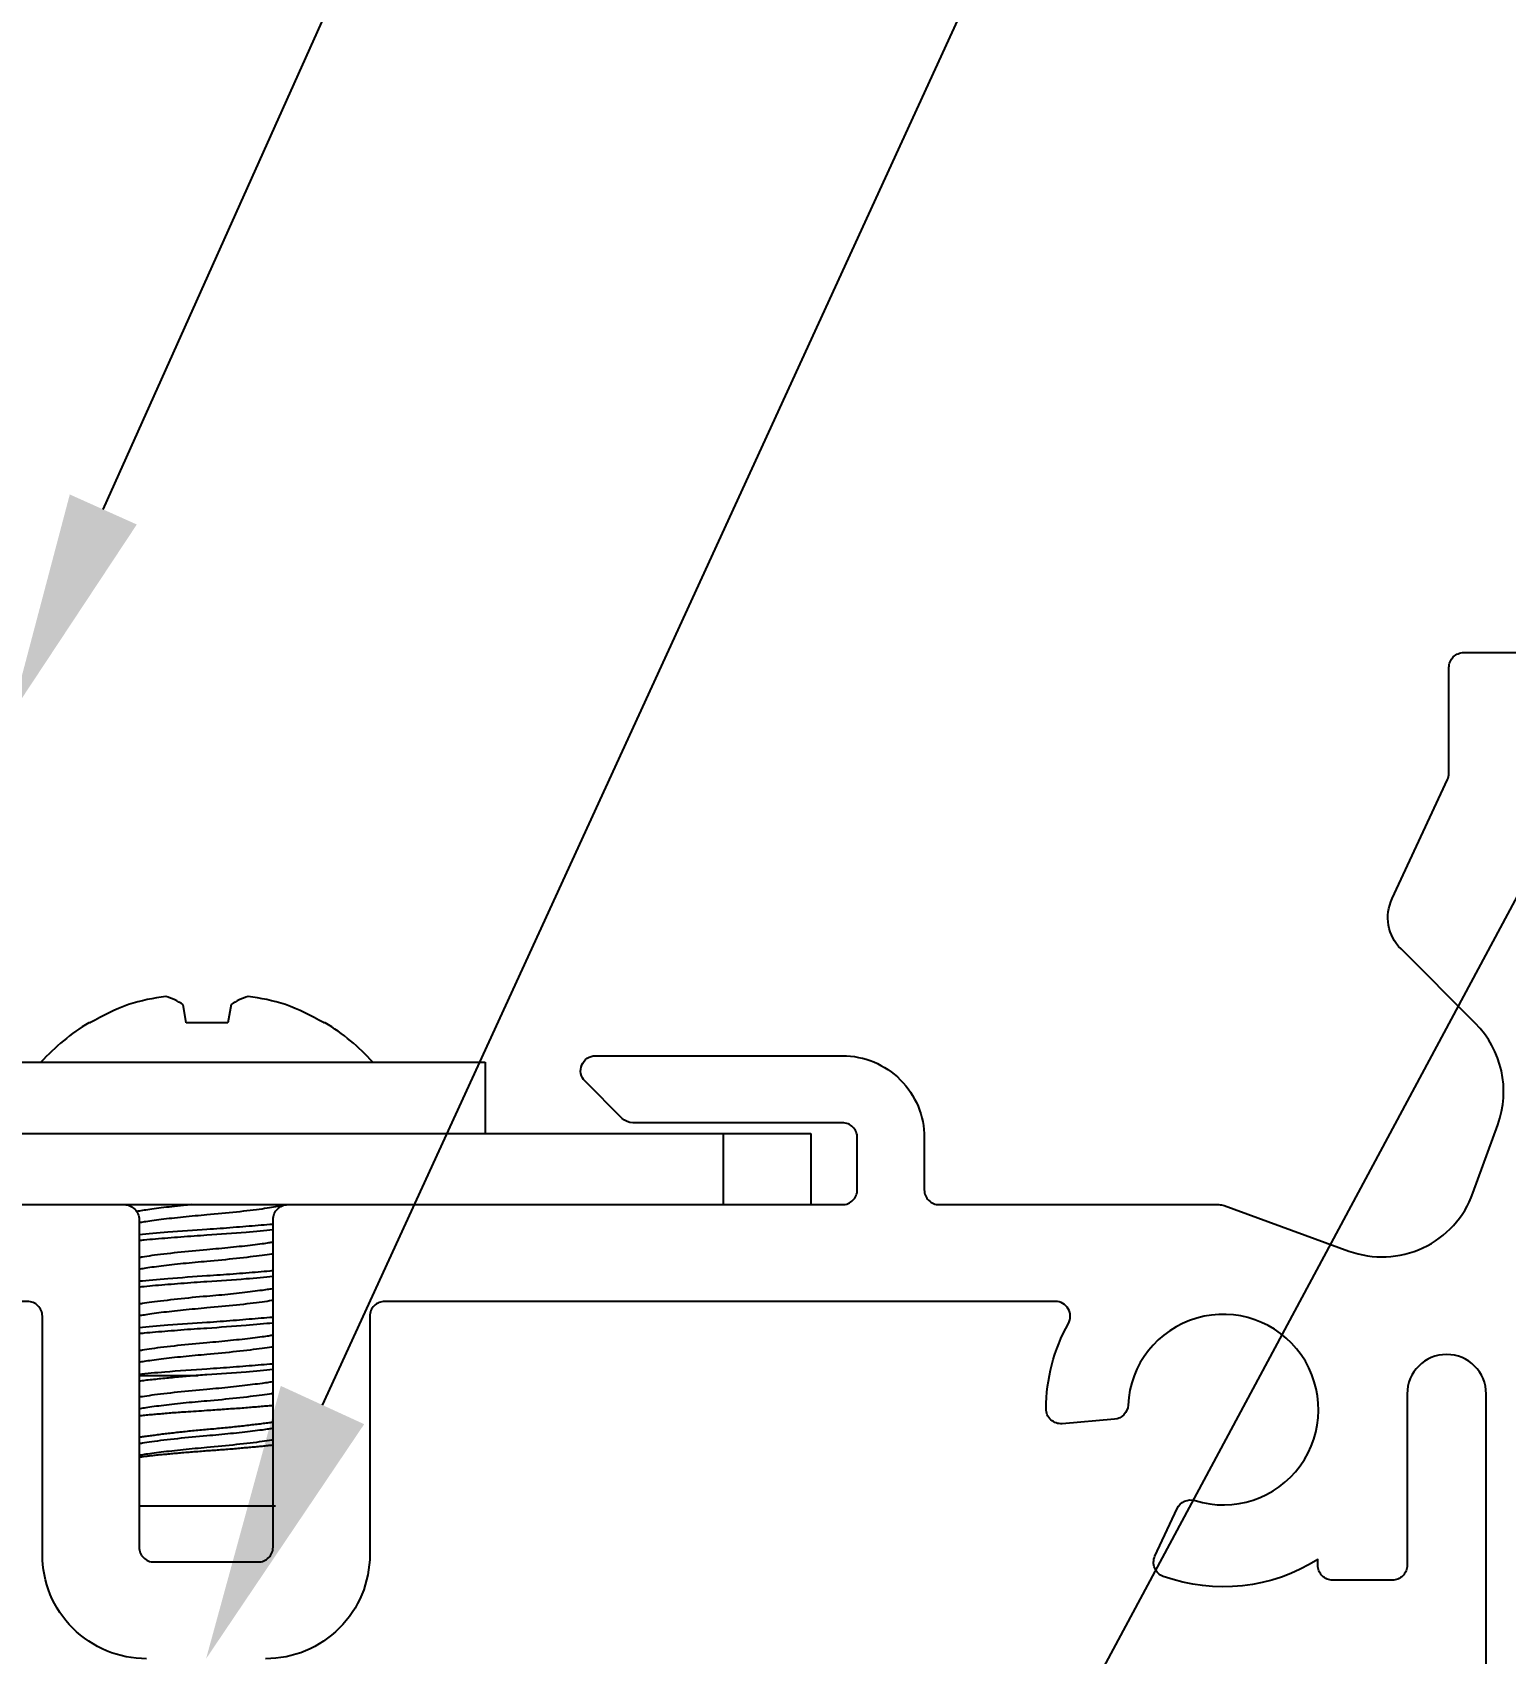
# Model space of a CAD drawing. Extents: x -5.6 to 5.7, y -1.2 to 8.2.
# Drawn here: x 0.258 to 1.248, y 3.128 to 4.216 of the extents above; entities that cross this region are included whole.
import ezdxf
from ezdxf import colors
from ezdxf.entities.mleader import LeaderData, LeaderLine
from ezdxf.math import Vec2, Vec3

# ---------------------------------------------------------------- set-up
doc = ezdxf.new("R2010")
doc.units = 0
doc.header["$LTSCALE"] = 0.5
doc.header["$MEASUREMENT"] = 0
doc.layers.add('CUST DWG', color=60, linetype='CONTINUOUS', lineweight=20)
for name, color, linetype in [('FAB DWG', 221, 'CONTINUOUS'), ('Hardware', 242, 'CONTINUOUS'), ('Housing', 150, 'CONTINUOUS'), ('Mounting', 4, 'CONTINUOUS')]:
    doc.layers.add(name, color=color, linetype=linetype)
doc.styles.add('LSAD_Standard', font='arial.ttf')
doc.styles.get("Standard").update_dxf_attribs({"font": 'arial.ttf'})

msp = doc.modelspace()

# ---------------------------------------------------------------- linework, layer by layer
at = {"layer": 'Hardware', "linetype": 'Continuous', "lineweight": 25, "transparency": 16777216}
for p, q in [((0.3616, 3.5514), (0.3595, 3.5636)), ((0.3918, 3.5636), (0.3896, 3.5514)), ((0.2974, 3.5514), (0.2962, 3.5514)), ((0.3896, 3.5514), (0.3616, 3.5514)), ((0.4551, 3.5514), (0.4538, 3.5514)), ((0.33, 3.3145), (0.3698, 3.3145)), ((0.33, 3.227), (0.4216, 3.227))]:
    msp.add_line(p, q, dxfattribs=at)
for centre, radius, start, end in [((0.3752, 3.4211), 0.1518, 110.1727, 120.8494), ((0.3614, 3.4432), 0.1264, 96.0768, 107.7408), ((0.3388, 3.534), 0.0361, 55.059, 75.1537), ((0.4125, 3.534), 0.0361, 104.8463, 124.941), ((0.3898, 3.4432), 0.1264, 72.2592, 83.9232), ((0.376, 3.4211), 0.1518, 59.1506, 69.8273), ((0.3756, 3.423), 0.151, 121.7421, 137.6024), ((0.3756, 3.423), 0.151, 42.3976, 58.2579)]:
    msp.add_arc(centre, radius, start, end, dxfattribs=at)
for points, knots in [([(0.3655, 3.4292), (0.3636, 3.429), (0.3589, 3.4286), (0.3519, 3.4278), (0.3448, 3.427), (0.3385, 3.4262), (0.3333, 3.4254), (0.3301, 3.4249), (0.3287, 3.4246), (0.3285, 3.4245)], [0.5374235, 0.5374235, 0.5374235, 0.5374235, 0.5759564, 0.6297735, 0.6838258, 0.7374097, 0.7898579, 0.8408154, 0.8524838, 0.8524838, 0.8524838, 0.8524838]), ([(0.3756, 3.4223), (0.373, 3.4221), (0.3676, 3.4216), (0.3596, 3.4208), (0.3519, 3.42), (0.3448, 3.4192), (0.3385, 3.4183), (0.3336, 3.4176), (0.331, 3.4172), (0.33, 3.417)], [0, 0, 0, 0, 0.1088843, 0.2210255, 0.3351181, 0.4497094, 0.5633078, 0.6744984, 0.7610308, 0.7610308, 0.7610308, 0.7610308]), ([(0.4269, 3.4292), (0.4262, 3.4288), (0.4251, 3.4285), (0.4224, 3.4278), (0.4208, 3.4275), (0.4172, 3.4269), (0.415, 3.4266), (0.4078, 3.4256), (0.4018, 3.4249), (0.389, 3.4235), (0.3821, 3.4229), (0.3756, 3.4223)], [0.1114105, 0.1114105, 0.1114105, 0.1114105, 0.25, 0.25, 0.375, 0.375, 0.5, 0.5, 0.75, 0.75, 1, 1, 1, 1]), ([(0.3756, 3.4125), (0.367, 3.412), (0.3579, 3.4113), (0.3423, 3.4101), (0.3357, 3.4095), (0.33, 3.4089)], [0, 0, 0, 0, 0.25, 0.25, 0.4574021, 0.4574021, 0.4574021, 0.4574021]), ([(0.3756, 3.4086), (0.3727, 3.4084), (0.3668, 3.4081), (0.358, 3.4074), (0.3493, 3.4067), (0.341, 3.406), (0.3346, 3.4055), (0.3311, 3.4051), (0.33, 3.405)], [0, 0, 0, 0, 0.0746906, 0.1513512, 0.2293842, 0.3081223, 0.3868603, 0.4251017, 0.4251017, 0.4251017, 0.4251017]), ([(0.42, 3.4161), (0.4193, 3.416), (0.4161, 3.4157), (0.4102, 3.4152), (0.4019, 3.4145), (0.3933, 3.4138), (0.3845, 3.4131), (0.3785, 3.4127), (0.3756, 3.4125)], [0.5888341, 0.5888341, 0.5888341, 0.5888341, 0.6131397, 0.6918777, 0.7706158, 0.8486488, 0.9253094, 1, 1, 1, 1]), ([(0.42, 3.4122), (0.4146, 3.4116), (0.4084, 3.4111), (0.3933, 3.4099), (0.3842, 3.4092), (0.3756, 3.4086)], [0.5574369, 0.5574369, 0.5574369, 0.5574369, 0.75, 0.75, 1, 1, 1, 1]), ([(0.3756, 3.3989), (0.3691, 3.3983), (0.3623, 3.3977), (0.3494, 3.3963), (0.3434, 3.3956), (0.3362, 3.3946), (0.3341, 3.3943), (0.3314, 3.3938), (0.3307, 3.3937), (0.33, 3.3936)], [0, 0, 0, 0, 0.25, 0.25, 0.5, 0.5, 0.625, 0.625, 0.6797533, 0.6797533, 0.6797533, 0.6797533]), ([(0.42, 3.404), (0.4191, 3.4038), (0.4168, 3.4034), (0.4124, 3.4028), (0.4064, 3.402), (0.3993, 3.4012), (0.3916, 3.4004), (0.3837, 3.3996), (0.3783, 3.3991), (0.3756, 3.3989)], [0.272742, 0.272742, 0.272742, 0.272742, 0.3437868, 0.4366961, 0.5502937, 0.6648842, 0.7789761, 0.8911165, 1, 1, 1, 1]), ([(0.3756, 3.3911), (0.373, 3.3908), (0.3676, 3.3903), (0.3596, 3.3896), (0.3519, 3.3887), (0.3448, 3.3879), (0.3385, 3.3871), (0.3336, 3.3864), (0.331, 3.3859), (0.33, 3.3858)], [0, 0, 0, 0, 0.1088843, 0.2210255, 0.3351181, 0.4497094, 0.5633078, 0.6744984, 0.7610308, 0.7610308, 0.7610308, 0.7610308]), ([(0.42, 3.3961), (0.4197, 3.3961), (0.4193, 3.396), (0.4172, 3.3957), (0.415, 3.3954), (0.4078, 3.3944), (0.4018, 3.3937), (0.389, 3.3923), (0.3821, 3.3916), (0.3756, 3.3911)], [0.3514759, 0.3514759, 0.3514759, 0.3514759, 0.375, 0.375, 0.5, 0.5, 0.75, 0.75, 1, 1, 1, 1]), ([(0.3756, 3.3813), (0.367, 3.3807), (0.3579, 3.3801), (0.3423, 3.3788), (0.3357, 3.3782), (0.33, 3.3777)], [0, 0, 0, 0, 0.25, 0.25, 0.4574021, 0.4574021, 0.4574021, 0.4574021]), ([(0.3756, 3.3774), (0.3727, 3.3772), (0.3668, 3.3768), (0.358, 3.3762), (0.3493, 3.3755), (0.341, 3.3748), (0.3346, 3.3742), (0.3311, 3.3739), (0.33, 3.3738)], [0, 0, 0, 0, 0.0746906, 0.1513512, 0.2293842, 0.3081223, 0.3868603, 0.4251017, 0.4251017, 0.4251017, 0.4251017]), ([(0.42, 3.3848), (0.4193, 3.3847), (0.4161, 3.3844), (0.4102, 3.3839), (0.4019, 3.3832), (0.3933, 3.3825), (0.3845, 3.3819), (0.3785, 3.3815), (0.3756, 3.3813)], [0.5888341, 0.5888341, 0.5888341, 0.5888341, 0.6131397, 0.6918777, 0.7706158, 0.8486488, 0.9253094, 1, 1, 1, 1]), ([(0.42, 3.3809), (0.4146, 3.3804), (0.4084, 3.3798), (0.3933, 3.3786), (0.3842, 3.378), (0.3756, 3.3774)], [0.5574369, 0.5574369, 0.5574369, 0.5574369, 0.75, 0.75, 1, 1, 1, 1]), ([(0.3756, 3.3676), (0.3691, 3.3671), (0.3623, 3.3664), (0.3494, 3.365), (0.3434, 3.3643), (0.3362, 3.3633), (0.3341, 3.363), (0.3314, 3.3626), (0.3307, 3.3625), (0.33, 3.3623)], [0, 0, 0, 0, 0.25, 0.25, 0.5, 0.5, 0.625, 0.625, 0.6797533, 0.6797533, 0.6797533, 0.6797533]), ([(0.42, 3.3727), (0.4191, 3.3726), (0.4168, 3.3722), (0.4124, 3.3716), (0.4064, 3.3708), (0.3993, 3.37), (0.3916, 3.3691), (0.3837, 3.3683), (0.3783, 3.3679), (0.3756, 3.3676)], [0.272742, 0.272742, 0.272742, 0.272742, 0.3437868, 0.4366961, 0.5502937, 0.6648842, 0.7789761, 0.8911165, 1, 1, 1, 1]), ([(0.42, 3.3649), (0.4197, 3.3648), (0.4193, 3.3648), (0.4172, 3.3644), (0.415, 3.3641), (0.4078, 3.3631), (0.4018, 3.3624), (0.389, 3.361), (0.3821, 3.3604), (0.3756, 3.3598)], [0.3514759, 0.3514759, 0.3514759, 0.3514759, 0.375, 0.375, 0.5, 0.5, 0.75, 0.75, 1, 1, 1, 1]), ([(0.3756, 3.3598), (0.373, 3.3596), (0.3676, 3.3591), (0.3596, 3.3583), (0.3519, 3.3575), (0.3448, 3.3567), (0.3385, 3.3558), (0.3336, 3.3551), (0.331, 3.3547), (0.33, 3.3545)], [0, 0, 0, 0, 0.1088843, 0.2210255, 0.3351181, 0.4497094, 0.5633078, 0.6744984, 0.7610308, 0.7610308, 0.7610308, 0.7610308]), ([(0.42, 3.3536), (0.4193, 3.3535), (0.4161, 3.3532), (0.4102, 3.3527), (0.4019, 3.352), (0.3933, 3.3513), (0.3845, 3.3506), (0.3785, 3.3502), (0.3756, 3.35)], [0.5888341, 0.5888341, 0.5888341, 0.5888341, 0.6131397, 0.6918777, 0.7706158, 0.8486488, 0.9253094, 1, 1, 1, 1]), ([(0.3756, 3.35), (0.367, 3.3495), (0.3579, 3.3488), (0.3423, 3.3476), (0.3357, 3.347), (0.33, 3.3464)], [0, 0, 0, 0, 0.25, 0.25, 0.4574021, 0.4574021, 0.4574021, 0.4574021]), ([(0.3756, 3.3461), (0.3727, 3.3459), (0.3668, 3.3456), (0.358, 3.3449), (0.3493, 3.3442), (0.341, 3.3435), (0.3346, 3.343), (0.3311, 3.3426), (0.33, 3.3425)], [0, 0, 0, 0, 0.0746906, 0.1513512, 0.2293842, 0.3081223, 0.3868603, 0.4251017, 0.4251017, 0.4251017, 0.4251017]), ([(0.42, 3.3497), (0.4146, 3.3491), (0.4084, 3.3486), (0.3933, 3.3474), (0.3842, 3.3467), (0.3756, 3.3461)], [0.5574369, 0.5574369, 0.5574369, 0.5574369, 0.75, 0.75, 1, 1, 1, 1]), ([(0.3756, 3.3364), (0.3691, 3.3358), (0.3623, 3.3352), (0.3494, 3.3338), (0.3434, 3.3331), (0.3362, 3.3321), (0.3341, 3.3318), (0.3314, 3.3313), (0.3307, 3.3312), (0.33, 3.3311)], [0, 0, 0, 0, 0.25, 0.25, 0.5, 0.5, 0.625, 0.625, 0.6797533, 0.6797533, 0.6797533, 0.6797533]), ([(0.42, 3.3415), (0.4191, 3.3413), (0.4168, 3.3409), (0.4124, 3.3403), (0.4064, 3.3395), (0.3993, 3.3387), (0.3916, 3.3379), (0.3837, 3.3371), (0.3783, 3.3366), (0.3756, 3.3364)], [0.272742, 0.272742, 0.272742, 0.272742, 0.3437868, 0.4366961, 0.5502937, 0.6648842, 0.7789761, 0.8911165, 1, 1, 1, 1]), ([(0.42, 3.3336), (0.4197, 3.3336), (0.4193, 3.3335), (0.4172, 3.3332), (0.415, 3.3329), (0.4078, 3.3319), (0.4018, 3.3312), (0.389, 3.3298), (0.3821, 3.3291), (0.3756, 3.3286)], [0.3514759, 0.3514759, 0.3514759, 0.3514759, 0.375, 0.375, 0.5, 0.5, 0.75, 0.75, 1, 1, 1, 1]), ([(0.3756, 3.3286), (0.373, 3.3283), (0.3676, 3.3278), (0.3596, 3.3271), (0.3519, 3.3262), (0.3448, 3.3254), (0.3385, 3.3246), (0.3336, 3.3239), (0.331, 3.3234), (0.33, 3.3233)], [0, 0, 0, 0, 0.1088843, 0.2210255, 0.3351181, 0.4497094, 0.5633078, 0.6744984, 0.7610308, 0.7610308, 0.7610308, 0.7610308]), ([(0.42, 3.3223), (0.4193, 3.3222), (0.4161, 3.3219), (0.4102, 3.3214), (0.4019, 3.3207), (0.3933, 3.32), (0.3845, 3.3194), (0.3785, 3.319), (0.3756, 3.3188)], [0.5888341, 0.5888341, 0.5888341, 0.5888341, 0.6131397, 0.6918777, 0.7706158, 0.8486488, 0.9253094, 1, 1, 1, 1]), ([(0.3756, 3.3188), (0.3663, 3.3182), (0.3564, 3.3175), (0.341, 3.3162), (0.3351, 3.3157), (0.33, 3.3152)], [0, 0, 0, 0, 0.5, 0.5, 0.8454404, 0.8454404, 0.8454404, 0.8454404]), ([(0.3698, 3.3145), (0.368, 3.3144), (0.3644, 3.3141), (0.359, 3.3136), (0.3537, 3.3131), (0.3485, 3.3126), (0.3434, 3.3121), (0.3385, 3.3116), (0.334, 3.3111), (0.3313, 3.3108), (0.33, 3.3106)], [0, 0, 0, 0, 0.0497481, 0.0994963, 0.1505681, 0.20164, 0.2535196, 0.3053993, 0.358783, 0.4063135, 0.4063135, 0.4063135, 0.4063135]), ([(0.42, 3.3184), (0.4146, 3.3179), (0.4084, 3.3173), (0.3933, 3.3161), (0.3842, 3.3155), (0.3756, 3.3149)], [0.5574369, 0.5574369, 0.5574369, 0.5574369, 0.75, 0.75, 1, 1, 1, 1]), ([(0.42, 3.3102), (0.4191, 3.3101), (0.4168, 3.3097), (0.4124, 3.3091), (0.4064, 3.3083), (0.3993, 3.3075), (0.3916, 3.3066), (0.3837, 3.3058), (0.3783, 3.3054), (0.3756, 3.3051)], [0.272742, 0.272742, 0.272742, 0.272742, 0.3437868, 0.4366961, 0.5502937, 0.6648842, 0.7789761, 0.8911165, 1, 1, 1, 1]), ([(0.3756, 3.3051), (0.3691, 3.3046), (0.3623, 3.3039), (0.3494, 3.3025), (0.3434, 3.3018), (0.3362, 3.3008), (0.3341, 3.3005), (0.3314, 3.3001), (0.3307, 3.3), (0.33, 3.2998)], [0, 0, 0, 0, 0.25, 0.25, 0.5, 0.5, 0.625, 0.625, 0.6797533, 0.6797533, 0.6797533, 0.6797533]), ([(0.42, 3.3024), (0.4197, 3.3023), (0.4193, 3.3023), (0.4172, 3.3019), (0.415, 3.3016), (0.4078, 3.3006), (0.4018, 3.2999), (0.389, 3.2985), (0.3821, 3.2979), (0.3756, 3.2973)], [0.3514759, 0.3514759, 0.3514759, 0.3514759, 0.375, 0.375, 0.5, 0.5, 0.75, 0.75, 1, 1, 1, 1]), ([(0.3756, 3.2973), (0.373, 3.2971), (0.3676, 3.2966), (0.3596, 3.2958), (0.3519, 3.295), (0.3448, 3.2942), (0.3385, 3.2933), (0.3336, 3.2926), (0.331, 3.2922), (0.33, 3.292)], [0, 0, 0, 0, 0.108892, 0.2210411, 0.3351418, 0.4497413, 0.5633477, 0.6745462, 0.7610848, 0.7610848, 0.7610848, 0.7610848]), ([(0.33, 3.2875), (0.3301, 3.2875), (0.3314, 3.2876), (0.3339, 3.2879), (0.3379, 3.2883), (0.3421, 3.2886), (0.3466, 3.289), (0.3513, 3.2894), (0.3562, 3.2898), (0.3619, 3.2902), (0.3684, 3.2906), (0.3732, 3.2909), (0.3756, 3.2911)], [0.468892, 0.468892, 0.468892, 0.468892, 0.4743174, 0.5269917, 0.5811593, 0.6353269, 0.6886198, 0.7419126, 0.7967531, 0.8515935, 0.9252975, 1, 1, 1, 1]), ([(0.3756, 3.2911), (0.3774, 3.2912), (0.3809, 3.2914), (0.3862, 3.2918), (0.3915, 3.2922), (0.3967, 3.2925), (0.4017, 3.2929), (0.4065, 3.2933), (0.4111, 3.2937), (0.4155, 3.2941), (0.4184, 3.2943), (0.4199, 3.2944), (0.42, 3.2945)], [0, 0, 0, 0, 0.0484279, 0.0968558, 0.1466899, 0.1965239, 0.244969, 0.293414, 0.3432642, 0.3931144, 0.4415971, 0.4470755, 0.4470755, 0.4470755, 0.4470755]), ([(0.3756, 3.2781), (0.374, 3.278), (0.3707, 3.2777), (0.3658, 3.2772), (0.361, 3.2767), (0.3563, 3.2762), (0.3517, 3.2757), (0.3474, 3.2752), (0.3432, 3.2747), (0.3392, 3.2741), (0.3356, 3.2736), (0.3325, 3.2732), (0.3307, 3.2729), (0.33, 3.2728)], [0, 0, 0, 0, 0.0486822, 0.0973645, 0.1474594, 0.1975544, 0.2462716, 0.2949888, 0.3451153, 0.3952417, 0.4440578, 0.4928739, 0.5295148, 0.5295148, 0.5295148, 0.5295148]), ([(0.42, 3.283), (0.4191, 3.2829), (0.417, 3.2826), (0.4134, 3.2821), (0.4092, 3.2816), (0.4047, 3.2811), (0.4, 3.2805), (0.3953, 3.28), (0.3903, 3.2795), (0.3853, 3.279), (0.3804, 3.2785), (0.3771, 3.2783), (0.3756, 3.2781)], [0.4829918, 0.4829918, 0.4829918, 0.4829918, 0.5233817, 0.5763447, 0.6293078, 0.683818, 0.7383282, 0.791155, 0.8439816, 0.898345, 0.9527082, 1, 1, 1, 1]), ([(0.42, 3.279), (0.4191, 3.2788), (0.4168, 3.2784), (0.4124, 3.2778), (0.4064, 3.277), (0.3993, 3.2762), (0.3916, 3.2754), (0.3837, 3.2746), (0.3783, 3.2741), (0.3756, 3.2739)], [0.272742, 0.272742, 0.272742, 0.272742, 0.3437868, 0.4366961, 0.5502937, 0.6648842, 0.7789761, 0.8911165, 1, 1, 1, 1]), ([(0.3756, 3.2739), (0.3691, 3.2733), (0.3623, 3.2727), (0.3494, 3.2713), (0.3434, 3.2706), (0.3362, 3.2696), (0.3341, 3.2693), (0.3314, 3.2688), (0.3307, 3.2687), (0.33, 3.2686)], [0, 0, 0, 0, 0.25, 0.25, 0.5, 0.5, 0.625, 0.625, 0.6797533, 0.6797533, 0.6797533, 0.6797533]), ([(0.42, 3.2711), (0.4197, 3.2711), (0.4193, 3.271), (0.4172, 3.2707), (0.415, 3.2704), (0.4078, 3.2694), (0.4018, 3.2687), (0.389, 3.2673), (0.3821, 3.2666), (0.3756, 3.2661)], [0.3514759, 0.3514759, 0.3514759, 0.3514759, 0.375, 0.375, 0.5, 0.5, 0.75, 0.75, 1, 1, 1, 1]), ([(0.3756, 3.264), (0.3772, 3.2641), (0.3803, 3.2643), (0.385, 3.2647), (0.3897, 3.265), (0.3943, 3.2654), (0.3988, 3.2658), (0.403, 3.2662), (0.4072, 3.2665), (0.4111, 3.2669), (0.4147, 3.2673), (0.4177, 3.2676), (0.4194, 3.2678), (0.42, 3.2679)], [0, 0, 0, 0, 0.0479454, 0.0958908, 0.1452283, 0.1945659, 0.2425294, 0.290493, 0.3398471, 0.3892012, 0.4372115, 0.4852217, 0.5163165, 0.5163165, 0.5163165, 0.5163165]), ([(0.3756, 3.2661), (0.373, 3.2658), (0.3676, 3.2653), (0.3596, 3.2646), (0.3519, 3.2637), (0.3448, 3.2629), (0.3385, 3.2621), (0.3336, 3.2614), (0.331, 3.2609), (0.33, 3.2608)], [0, 0, 0, 0, 0.1088973, 0.2210519, 0.3351581, 0.4497631, 0.563375, 0.6745789, 0.7611219, 0.7611219, 0.7611219, 0.7611219]), ([(0.33, 3.2597), (0.3305, 3.2597), (0.332, 3.2599), (0.3344, 3.2603), (0.3375, 3.2606), (0.3409, 3.261), (0.3446, 3.2614), (0.3485, 3.2617), (0.3526, 3.2621), (0.3568, 3.2625), (0.3613, 3.2629), (0.3659, 3.2632), (0.3707, 3.2636), (0.374, 3.2638), (0.3756, 3.264)], [0.3663843, 0.3663843, 0.3663843, 0.3663843, 0.401502, 0.4551934, 0.508033, 0.5608727, 0.615216, 0.6695593, 0.7229229, 0.7762865, 0.8312008, 0.886115, 0.9428325, 1, 1, 1, 1])]:
    msp.add_open_spline(points, degree=3, knots=knots, dxfattribs=at)
msp.add_open_spline([(0.3756, 3.3149), (0.3737, 3.3148), (0.3717, 3.3146), (0.3698, 3.3145)], degree=3, dxfattribs=at)
at = {"layer": 'Housing', "lineweight": 25, "transparency": 16777216}
for points in [[(0.0141, 3.4292), (0.32, 3.4292, -0.414214), (0.33, 3.4192), (0.33, 3.1992, 0.414214), (0.34, 3.1892), (0.41, 3.1892, 0.414214), (0.42, 3.1992), (0.42, 3.4192, -0.414214), (0.43, 3.4292), (0.8025, 3.4292, 0.414214), (0.8125, 3.4392), (0.8125, 3.4742, 0.414214), (0.8025, 3.4842), (0.6616, 3.4842, -0.198912), (0.6546, 3.4871), (0.6296, 3.5121, -0.668179), (0.6366, 3.5292), (0.8025, 3.5292, -0.414214), (0.8575, 3.4742), (0.8575, 3.4392, 0.414214), (0.8675, 3.4292), (1.0554, 3.4292, -0.087489), (1.0589, 3.4286), (1.1428, 3.398, 0.414214), (1.2261, 3.4369), (1.2428, 3.4828, 0.291473), (1.2277, 3.551), (1.1778, 3.6009, -0.315299), (1.1718, 3.6348), (1.2091, 3.7147, 0.109518), (1.21, 3.7189), (1.21, 3.79, -0.414214), (1.22, 3.8), (1.29, 3.8, -0.414214)], [(0.335, 3.1242, -0.414214), (0.265, 3.1942), (0.265, 3.3542, 0.414214), (0.255, 3.3642), (0.11, 3.3642, 0.414214), (0.1, 3.3542), (0.1, 3.1342, -0.414214), (0.09, 3.1242)], [(1.235, 1.9405), (1.235, 3.302, 1), (1.1819, 3.302), (1.1819, 3.187, -0.414214), (1.1719, 3.177), (1.1319, 3.177, -0.414214), (1.1219, 3.187), (1.1219, 3.1909, -0.230942), (1.0181, 3.1795, -0.441386), (1.0125, 3.1931), (1.0273, 3.2251, -0.375047), (1.0394, 3.2304, 2.923555), (0.9944, 3.2946, -0.375047), (0.9853, 3.2851), (0.9502, 3.2821, -0.441386), (0.9393, 3.2921, -0.126368), (0.9543, 3.3493, 0.571967), (0.9456, 3.3642), (0.495, 3.3642, 0.414214), (0.485, 3.3542), (0.485, 3.1942, -0.414214), (0.415, 3.1242)]]:
    msp.add_lwpolyline(points, format="xyb", dxfattribs=at)
at = {"layer": 'Mounting', "linetype": 'Continuous', "lineweight": 25, "transparency": 16777216}
for p, q in [((-0.2628, 3.5248), (0.5625, 3.5248)), ((0.5625, 3.5248), (0.5625, 3.477)), ((-0.7813, 3.477), (0.7812, 3.477)), ((-0.4911, 3.477), (0.5625, 3.477)), ((0.7227, 3.4292), (0.7227, 3.477)), ((0.7812, 3.477), (0.7812, 3.4292)), ((0.7812, 3.429), (-0.7813, 3.429))]:
    msp.add_line(p, q, dxfattribs=at)

# ---------------------------------------------------------------- leaders
at = {"layer": 'CUST DWG', "ltscale": 0.5, "transparency": 16777216}
ml = msp.add_multileader_mtext('Standard', dxfattribs=at)
ml.set_content('{\\fArial|b0|i0|c0|p34;DRIVER}', color=256, style='LSAD_Standard')
ml.set_leader_properties()
ml.build(insert=Vec2(0, 0))
ml.multileader.update_dxf_attribs({"text_left_attachment_type": 2, "dogleg_length": 0.7572, "arrow_head_size": 0.1875})
ctx = ml.context
ctx.base_point, ctx.char_height, ctx.arrow_head_size, ctx.landing_gap_size, ctx.plane_origin = Vec3(2.5171, 4.361), 0.1875, 0.1875, 0.09, Vec3(1.1674, 3.4189)
ctx.left_attachment = 2
notes = []
notes.append((ctx, [(0, (1, 1, 0), (0.9426, 4.361), (1, 0), 1.5745, [(0, [(0.375, 3.1242)], 0, [])])]))
ctx.mtext.insert, ctx.mtext.width, ctx.mtext.defined_height, ctx.mtext.flow_direction = Vec3(2.6071, 4.4548), 2.307685, 0.426, 5
at = {"layer": 'FAB DWG', "transparency": 16777216}
ml = msp.add_multileader_mtext('Standard', dxfattribs=at)
ml.set_content('MOUNTING BRACKET\\P(BK01086)', color=256)
ml.set_leader_properties()
ml.build(insert=Vec2(0, 0))
ml.multileader.update_dxf_attribs({"text_right_attachment_type": 6, "dogleg_length": 0.36, "arrow_head_size": 0.15})
ctx = ml.context
ctx.base_point, ctx.char_height, ctx.arrow_head_size, ctx.landing_gap_size, ctx.plane_origin = Vec3(2.5175, 4.9841), 0.188, 0.15, 0.09, Vec3(0.5032, 4.0419)
ctx.right_attachment = 6
notes.append((ctx, [(0, (1, 1, 0), (0.7936, 4.9841), (1, 0), 1.7239, [(0, [(0.2446, 3.7592)], 0, [])])]))
ctx.mtext.insert, ctx.mtext.width, ctx.mtext.defined_height, ctx.mtext.flow_direction = Vec3(2.6075, 5.1057), 2.837541, 0.426, 5
ml = msp.add_multileader_mtext('Standard', dxfattribs=at)
ml.set_content('WIRE STRAP\\P(BK01088)', color=256)
ml.set_leader_properties()
ml.build(insert=Vec2(0, 0))
ml.multileader.update_dxf_attribs({"text_right_attachment_type": 6, "dogleg_length": 0.36, "arrow_head_size": 0.15})
ctx = ml.context
ctx.base_point, ctx.char_height, ctx.arrow_head_size, ctx.landing_gap_size, ctx.plane_origin = Vec3(2.5168, 4.0127), 0.188, 0.15, 0.09, Vec3(1.1674, 3.0705)
ctx.right_attachment = 6
notes.append((ctx, [(0, (1, 1, 0), (1.4578, 4.0127), (1, 0), 1.059, [(0, [(0.6906, 2.5828)], 0, [])])]))
ctx.mtext.insert, ctx.mtext.width, ctx.mtext.defined_height, ctx.mtext.flow_direction = Vec3(2.6068, 4.1343), 2.307685, 0.426, 5
for ctx, leaders in notes:
    for number, flags, end, landing, length, lines in leaders:
        leader = LeaderData()
        leader.index, (leader.has_last_leader_line, leader.has_dogleg_vector, leader.attachment_direction) = number, flags
        leader.last_leader_point, leader.dogleg_vector, leader.dogleg_length = Vec3(end), Vec3(landing), length
        for number, points, colour, breaks in lines:
            line = LeaderLine()
            line.index, line.vertices, line.color, line.breaks = number, Vec3.list(points), colors.encode_raw_color(colour), breaks
            leader.lines.append(line)
        ctx.leaders.append(leader)

doc.saveas('drawing.dxf')
